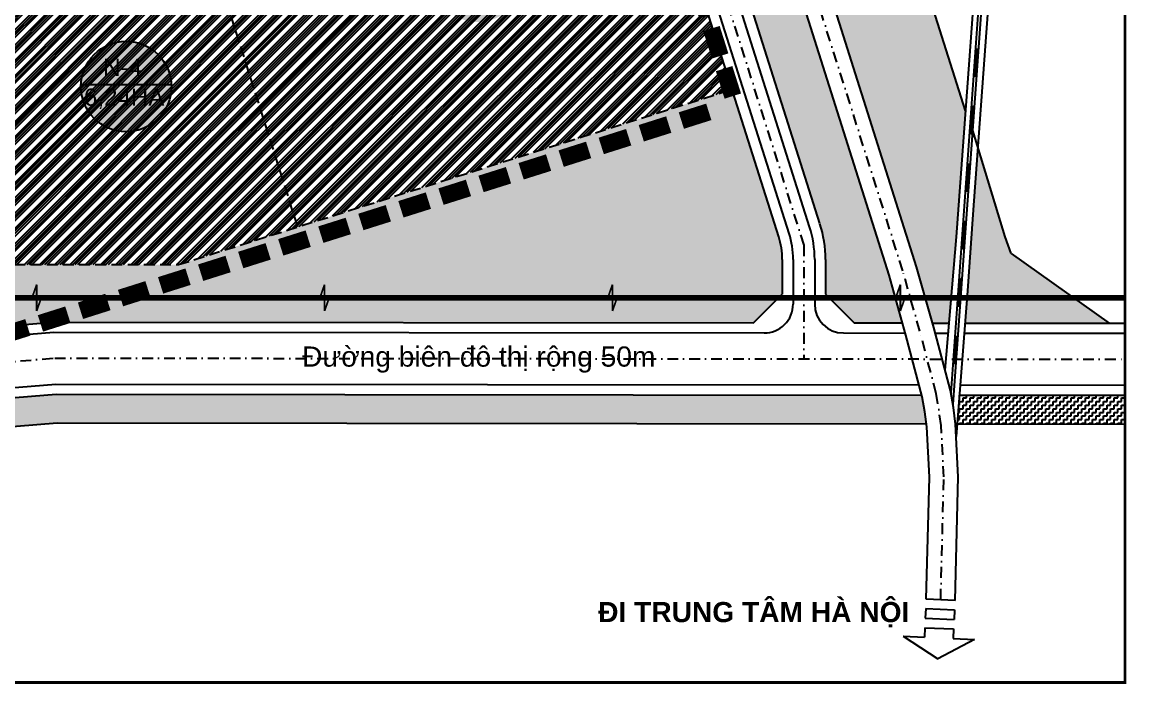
# Model space of a CAD drawing. Extents: x 30 to 1546, y -427 to 1340.
# Drawn here: x 1161.9 to 1546, y 9.5 to 239.2 of the extents above; entities that cross this region are included whole.
import ezdxf

# ---------------------------------------------------------------- set-up
doc = ezdxf.new("R2010")
doc.units = 0
doc.header["$LTSCALE"] = 15
doc.header["$MEASUREMENT"] = 0
doc.linetypes.add('DASHDOT2', pattern=[0.5, 0.25, -0.125, 0, -0.125])
doc.linetypes.add('HIDDEN', pattern=[0.375, 0.25, -0.125])
doc.layers.get('0').update_dxf_attribs({"linetype": 'CONTINUOUS'})
for name, color, linetype in [('-DIEN110', 1, 'CONTINUOUS'), ('CHIALO', 7, 'HIDDEN'), ('DIEBTICH', 7, 'CONTINUOUS'), ('DUONGSAT', 7, 'CONTINUOUS'), ('GT', 7, 'CONTINUOUS'), ('H-CAYXANH-CACHLY', 72, 'CONTINUOUS'), ('H-CONGNGHIEP', 5, 'CONTINUOUS'), ('H-HTKT', 254, 'CONTINUOUS'), ('RANHGIOI', 1, 'CONTINUOUS'), ('TD1', 1, 'DASHDOT2')]:
    doc.layers.add(name, color=color, linetype=linetype)
doc.styles.add('GHICHU', font='', dxfattribs={"width": 0.9})
doc.styles.add('TILE', font='', dxfattribs={"width": 0.8})
doc.styles.add('VNARIALHBOLD', font='')
doc.styles.get('GHICHU').set_extended_font_data('.VnArial')
doc.styles.get('TILE').set_extended_font_data('.VnArialH')
doc.styles.get('VNARIALHBOLD').set_extended_font_data('.VnArialH', bold=True)
pattern_1 = [(0, (0, 0), (1.25, 1.25), [1.25, -1.25]), (90, (1.25, 0), (-1.25, 1.25), [1.25, -1.25])]

# ---------------------------------------------------------------- blocks, each defined once
blk = doc.blocks.new('RG')
at = {"layer": 'RANHGIOI', "const_width": 6}
blk.add_lwpolyline([(-5, 0), (5, 0)], dxfattribs=at)
blk = doc.blocks.new('DT')
at = {"const_width": 2}
blk.add_lwpolyline([(0, 0), (20, 0)], dxfattribs=at)
blk = doc.blocks.new('110')
at = {"layer": '-DIEN110'}
h = blk.add_hatch(color=255, dxfattribs=at)
h.dxf.hatch_style = 1
h.paths.add_polyline_path([(0, 4.58), (-1.61, 0), (0, 0)])
h.paths.add_polyline_path([(0, -4.58), (1.61, 0), (0, 0)])
at = {"layer": '-DIEN110', "const_width": 0.6}
for points in [[(0, 4.58), (-1.61, 0)], [(0, 4.58), (0, -4.58)], [(0, -4.58), (1.61, 0)]]:
    blk.add_lwpolyline(points, dxfattribs=at)

msp = doc.modelspace()

# ---------------------------------------------------------------- hatches: boundary and pattern name
at = {"layer": 'DIEBTICH'}
h = msp.add_hatch(color=255, dxfattribs=at)
edge = h.paths.add_edge_path()
edge.add_arc((767.03, 274.29), 15.7, 0, 360)
edge = h.paths.add_edge_path()
edge.add_arc((776.48, 170.1), 15.7, 0, 360)
edge = h.paths.add_edge_path()
edge.add_arc((770.47, 574.19), 15.7, 0, 360)
edge = h.paths.add_edge_path()
edge.add_arc((719.56, 294.48), 15.7, 0, 360)
edge = h.paths.add_edge_path()
edge.add_arc((501.92, 272.5), 15.7, 0, 360)
edge = h.paths.add_edge_path()
edge.add_arc((454.29, 287.71), 15.7, 0, 360)
edge = h.paths.add_edge_path()
edge.add_arc((644.8, 226.86), 15.7, 0, 360)
edge = h.paths.add_edge_path()
edge.add_arc((597.17, 242.07), 15.7, 0, 360)
edge = h.paths.add_edge_path()
edge.add_arc((549.54, 257.29), 15.7, 0, 360)
edge = h.paths.add_edge_path()
edge.add_arc((692.43, 211.65), 15.7, 0, 360)
edge = h.paths.add_edge_path()
edge.add_arc((740.06, 196.44), 15.7, 0, 360)
edge = h.paths.add_edge_path()
edge.add_arc((295.56, 682.15), 15.7, 0, 360)
edge = h.paths.add_edge_path()
edge.add_arc((285.77, 419.66), 15.7, 0, 360)
edge = h.paths.add_edge_path()
edge.add_arc((229.22, 536.29), 15.7, 0, 360)
edge = h.paths.add_edge_path()
edge.add_arc((177.77, 416.13), 15.7, 0, 360)
edge = h.paths.add_edge_path()
edge.add_arc((264.38, 350.48), 15.7, 0, 360)
edge = h.paths.add_edge_path()
edge.add_arc((263.71, 608.78), 15.7, 0, 360)
edge = h.paths.add_edge_path()
edge.add_arc((537.19, 703.75), 15.7, 0, 360)
edge = h.paths.add_edge_path()
edge.add_arc((526.91, 349.56), 15.7, 0, 360)
edge = h.paths.add_edge_path()
edge.add_arc((433.57, 554.22), 15.7, 0, 360)
edge = h.paths.add_edge_path()
edge.add_arc((482.07, 540.38), 15.7, 0, 360)
edge = h.paths.add_edge_path()
edge.add_arc((407.1, 471.35), 15.7, 0, 360)
edge = h.paths.add_edge_path()
edge.add_arc((406.66, 302.92), 15.7, 0, 360)
edge = h.paths.add_edge_path()
edge.add_arc((333.7, 405.21), 15.7, 0, 360)
edge = h.paths.add_edge_path()
edge.add_arc((359.03, 318.14), 15.7, 0, 360)
edge = h.paths.add_edge_path()
edge.add_arc((311.4, 333.35), 15.7, 0, 360)
edge = h.paths.add_edge_path()
edge.add_arc((380.87, 390.45), 15.7, 0, 360)
edge = h.paths.add_edge_path()
edge.add_arc((360.91, 487.5), 15.7, 0, 360)
edge = h.paths.add_edge_path()
edge.add_arc((312.42, 503.08), 15.7, 0, 360)
edge = h.paths.add_edge_path()
edge.add_arc((478.04, 360.35), 15.7, 0, 360)
edge = h.paths.add_edge_path()
edge.add_arc((428.6, 374.55), 15.7, 0, 360)
edge = h.paths.add_edge_path()
edge.add_arc((455.6, 457.5), 15.7, 0, 360)
edge = h.paths.add_edge_path()
edge.add_arc((360.25, 658.66), 15.7, 0, 360)
edge = h.paths.add_edge_path()
edge.add_arc((338.88, 585.96), 15.7, 0, 360)
edge = h.paths.add_edge_path()
edge.add_arc((387.38, 570.38), 15.7, 0, 360)
edge = h.paths.add_edge_path()
edge.add_arc((363.67, 747.56), 15.7, 0, 360)
edge = h.paths.add_edge_path()
edge.add_arc((433.52, 637.1), 15.7, 0, 360)
edge = h.paths.add_edge_path()
edge.add_arc((712.58, 552.66), 15.7, 0, 360)
edge = h.paths.add_edge_path()
edge.add_arc((661.17, 538.31), 15.7, 0, 360)
edge = h.paths.add_edge_path()
edge.add_arc((575.79, 338.2), 15.7, 0, 360)
edge = h.paths.add_edge_path()
edge.add_arc((624.09, 325.71), 15.7, 0, 360)
edge = h.paths.add_edge_path()
edge.add_arc((567.9, 504.26), 15.7, 0, 360)
edge = h.paths.add_edge_path()
edge.add_arc((672.96, 308.11), 15.7, 0, 360)
edge = h.paths.add_edge_path()
edge.add_arc((616.57, 602.52), 15.7, 0, 360)
edge = h.paths.add_edge_path()
edge.add_arc((633.82, 709.09), 15.7, 0, 360)
edge = h.paths.add_edge_path()
edge.add_arc((687.63, 626.7), 15.7, 0, 360)
edge = h.paths.add_edge_path()
edge.add_arc((755.81, 643.36), 15.7, 0, 360)
edge = h.paths.add_edge_path()
edge.add_arc((747.47, 731.26), 15.7, 0, 360)
edge = h.paths.add_edge_path()
edge.add_arc((892.54, 298.9), 15.7, 0, 360)
edge = h.paths.add_edge_path()
edge.add_arc((1022.57, 294.6), 15.7, 0, 360)
edge = h.paths.add_edge_path()
edge.add_arc((849.96, 162.01), 15.7, 0, 360)
edge = h.paths.add_edge_path()
edge.add_arc((925.94, 261.67), 15.7, 0, 360)
edge = h.paths.add_edge_path()
edge.add_arc((1080.72, 191.33), 15.7, 0, 360)
edge = h.paths.add_edge_path()
edge.add_arc((1198.06, 216.89), 15.7, 0, 360)
edge = h.paths.add_edge_path()
edge.add_arc((1320.2, 254.98), 15.7, 0, 360)
edge = h.paths.add_edge_path()
edge.add_arc((1242.32, 481.78), 15.7, 0, 360)
edge = h.paths.add_edge_path()
edge.add_arc((833.29, 813.48), 15.7, 0, 360)
edge = h.paths.add_edge_path()
edge.add_arc((1015.38, 647.25), 15.7, 0, 360)
edge = h.paths.add_edge_path()
edge.add_arc((1022.52, 459.43), 15.7, 0, 360)
edge = h.paths.add_edge_path()
edge.add_arc((994.11, 551.15), 15.7, 0, 360)
edge = h.paths.add_edge_path()
edge.add_arc((943.9, 539.25), 15.7, 0, 360)
edge = h.paths.add_edge_path()
edge.add_arc((899.65, 521.39), 15.7, 0, 360)
edge = h.paths.add_edge_path()
edge.add_arc((856.96, 334.06), 15.7, 0, 360)
edge = h.paths.add_edge_path()
edge.add_arc((825.61, 509.48), 15.7, 0, 360)
edge = h.paths.add_edge_path()
edge.add_arc((977.94, 356.76), 15.7, 0, 360)
edge = h.paths.add_edge_path()
edge.add_arc((915.27, 430), 15.7, 0, 360)
edge = h.paths.add_edge_path()
edge.add_arc((973.68, 447.04), 15.7, 0, 360)
edge = h.paths.add_edge_path()
edge.add_arc((897.42, 688.6), 15.7, 0, 360)
edge = h.paths.add_edge_path()
edge.add_arc((808.86, 658.44), 15.7, 0, 360)
edge = h.paths.add_edge_path()
edge.add_arc((849.75, 673.52), 15.7, 0, 360)
edge = h.paths.add_edge_path()
edge.add_arc((824.69, 586.93), 15.7, 0, 360)
edge = h.paths.add_edge_path()
edge.add_arc((872.37, 602.01), 15.7, 0, 360)
edge = h.paths.add_edge_path()
edge.add_arc((967.71, 632.17), 15.7, 0, 360)
edge = h.paths.add_edge_path()
edge.add_arc((920.04, 617.09), 15.7, 0, 360)
edge = h.paths.add_edge_path()
edge.add_arc((945.09, 703.68), 15.7, 0, 360)
edge = h.paths.add_edge_path()
edge.add_arc((992.76, 718.76), 15.7, 0, 360)
edge = h.paths.add_edge_path()
edge.add_arc((1142.97, 411.35), 15.7, 0, 360)
edge = h.paths.add_edge_path()
edge.add_arc((1070.24, 309.68), 15.7, 0, 360)
edge = h.paths.add_edge_path()
edge.add_arc((1047.63, 381.19), 15.7, 0, 360)
edge = h.paths.add_edge_path()
edge.add_arc((1117.92, 324.76), 15.7, 0, 360)
edge = h.paths.add_edge_path()
edge.add_arc((1095.3, 396.27), 15.7, 0, 360)
edge = h.paths.add_edge_path()
edge.add_arc((1070.58, 472.6), 15.7, 0, 360)
edge = h.paths.add_edge_path()
edge.add_arc((1118.65, 485), 15.7, 0, 360)
edge = h.paths.add_edge_path()
edge.add_arc((1165.59, 339.84), 15.7, 0, 360)
edge = h.paths.add_edge_path()
edge.add_arc((1149.35, 775.13), 15.7, 0, 360)
edge = h.paths.add_edge_path()
edge.add_arc((1064.46, 662.33), 15.7, 0, 360)
edge = h.paths.add_edge_path()
edge.add_arc((1040.32, 564.17), 15.7, 0, 360)
edge = h.paths.add_edge_path()
edge.add_arc((1091.97, 576.66), 15.7, 0, 360)
edge = h.paths.add_edge_path()
edge.add_arc((1041.84, 733.84), 15.7, 0, 360)
edge = h.paths.add_edge_path()
edge.add_arc((1205.62, 604.03), 15.7, 0, 360)
edge = h.paths.add_edge_path()
edge.add_arc((1176.29, 696.76), 15.7, 0, 360)
edge = h.paths.add_edge_path()
edge.add_arc((943.22, 866.64), 15.7, 0, 360)
edge = h.paths.add_edge_path()
edge.add_arc((1123.01, 858.28), 15.7, 0, 360)
edge = h.paths.add_edge_path()
edge.add_arc((1096.67, 949.21), 15.7, 0, 360)
edge = h.paths.add_edge_path()
edge.add_arc((1276.02, 378.77), 15.7, 0, 360)
at = {"layer": 'H-CAYXANH-CACHLY'}
h = msp.add_hatch(dxfattribs=at)
h.set_pattern_fill('ZIGZAG,_O', color=256, scale=10)
h.set_pattern_definition(pattern_1)
h.paths.add_polyline_path([(1539.54, 134.71), (1505.46, 158.89), (1503.4, 164.73), (1493.9, 195.82), (1492.19, 172.45), (1490.33, 145.91), (1489.45, 134.77)])
h.paths.add_polyline_path([(1489.57, 208.44), (1448.65, 337.8, -0.054359), (1441.51, 337.35), (1414.32, 338.59), (1472.62, 154.29), (1478.11, 134.78), (1483.82, 134.77), (1486.31, 164.65)])
h.paths.add_polyline_path([(1403.67, 339.08), (1390.91, 339.66), (1386.82, 334.34), (1439.04, 169.27, -0.076741), (1440.96, 156.82), (1440.96, 144.82), (1450.96, 134.81), (1467.72, 134.79), (1463.03, 151.42)])
h = msp.add_hatch(dxfattribs=at)
h.set_pattern_fill('ZIGZAG,_O', color=256, scale=10)
h.set_pattern_definition(pattern_1)
h.paths.add_polyline_path([(1408.56, 215.89), (1216.22, 155.05), (1041.09, 155.23), (1047.58, 134.71), (1060.57, 125.98), (1172.74, 135.09), (1415.96, 134.84), (1425.96, 144.83), (1425.96, 156.82, 0.076741), (1424.73, 164.74)])
h = msp.add_hatch(dxfattribs=at)
h.set_pattern_fill('ZIGZAG,_O', color=256, scale=10)
h.set_pattern_definition(pattern_1)
h.paths.add_polyline_path([(1474.57, 109.17), (1474.41, 109.78), (1174.14, 110.09), (1174.14, 100.09), (1476.04, 99.78), (1475.52, 103.98)])
h.paths.add_polyline_path([(1174.14, 100.09), (1174.14, 110.09), (1173.74, 110.09), (1022.35, 97.8), (1031.28, 88.49)])
h = msp.add_hatch(dxfattribs=at)
h.set_pattern_fill('ZIGZAG,_O', color=256, scale=10)
h.set_pattern_definition(pattern_1)
h.paths.add_polyline_path([(1545, 109.71), (1487.48, 109.77), (1486.69, 99.77), (1545, 99.71)])
at = {"layer": 'H-CONGNGHIEP'}
h = msp.add_hatch(dxfattribs=at)
h.set_pattern_fill('ANSI34', color=256, scale=5, style=0)
h.paths.add_polyline_path([(1408.56, 215.89), (1371.18, 334.05), (1362.55, 339.8, 0.04142), (1346.67, 336.74), (1217.29, 295.81), (1257.67, 168.16)])
h.paths.add_polyline_path([(1217.29, 295.81), (1105.98, 260.6), (1139.35, 155.13), (1216.22, 155.05), (1257.67, 168.16)])
h.paths.add_polyline_path([(1105.98, 260.6), (1026.23, 235.38), (1019.71, 222.83), (1041.09, 155.23), (1139.35, 155.13)])

# ---------------------------------------------------------------- linework, layer by layer
at = {"layer": '-DIEN110', "const_width": 2}
msp.add_lwpolyline([(966.97, 143.55), (1545, 143.55)], dxfattribs=at)
at = {"const_width": 1}
msp.add_lwpolyline([(30, 10), (1545, 10), (1545, 1340), (30, 1340)], close=True, dxfattribs=at)
at = {"layer": 'CHIALO'}
msp.add_line((1216.22, 155.05), (1408.56, 215.89), dxfattribs=at)
for points in [[(1257.67, 168.16), (1217.29, 295.81)], [(1041.09, 155.23), (1216.22, 155.05)]]:
    msp.add_lwpolyline(points, dxfattribs=at)
at = {"layer": 'DIEBTICH', "linetype": 'Continuous'}
msp.add_line((1182.38, 217.61), (1213.74, 217.61), dxfattribs=at)
at = {"layer": 'DIEBTICH'}
msp.add_circle((1198.06, 216.89), 15.7, dxfattribs=at)
at = {"layer": 'DUONGSAT'}
for p, q in [((1516.59, 559.61), (1484.49, 110.52)), ((1517.58, 559.54), (1485.21, 106.59)), ((1494.78, 279.42), (1490.88, 225.99)), ((1498.4, 257.54), (1492.19, 172.45)), ((1490.88, 225.99), (1486.31, 164.65)), ((1492.19, 172.45), (1490.33, 145.91)), ((1486.31, 164.65), (1482.46, 118.46)), ((1490.33, 145.91), (1486.35, 95.41))]:
    msp.add_line(p, q, dxfattribs=at)
at = {"layer": 'GT'}
for p, q in [((1428.31, 165.87), (1374.72, 335.29)), ((1435.46, 168.13), (1382.93, 334.2)), ((1439.04, 169.27), (1386.82, 334.34)), ((1424.73, 164.74), (1371.18, 334.05)), ((1505.46, 158.89), (1539.54, 134.71)), ((1425.96, 156.82), (1425.96, 144.83)), ((1429.71, 156.82), (1429.71, 141.33)), ((1437.21, 156.82), (1437.21, 141.31)), ((1440.96, 156.82), (1440.96, 144.82)), ((1415.96, 134.84), (1425.96, 144.83)), ((1440.96, 144.82), (1450.96, 134.81)), ((1060.57, 125.98), (1172.74, 135.09)), ((1058.4, 122.3), (1172.88, 131.59)), ((1485.98, 38.5), (1475.98, 38.96)), ((1475.79, 35.66), (1475.63, 32.34)), ((1475.79, 35.66), (1485.76, 35.21)), ((1485.76, 35.21), (1485.61, 31.88)), ((1475.63, 32.34), (1485.61, 31.88)), ((1475.48, 29.01), (1475.33, 25.69)), ((1475.48, 29.01), (1485.46, 28.56)), ((1485.46, 28.56), (1485.31, 25.23)), ((1467.93, 26.02), (1475.33, 25.69)), ((1467.93, 26.02), (1479.99, 18.17)), ((1492.7, 24.89), (1479.99, 18.17)), ((1485.31, 25.23), (1492.7, 24.89))]:
    msp.add_line(p, q, dxfattribs=at)
for points in [[(1475.98, 38.96), (1477.06, 81.3), (1476.17, 98.79), (1475.52, 103.98), (1474.57, 109.17), (1468.9, 130.6), (1463.03, 151.42), (1230.15, 887.64)], [(1485.98, 38.5), (1487.06, 81.43), (1486.13, 99.66), (1485.41, 105.5), (1484.33, 111.35), (1478.55, 133.24), (1472.62, 154.29), (1380.86, 444.36)], [(1489.57, 208.44), (1448.65, 337.8)], [(1505.46, 158.89), (1503.4, 164.73), (1491.32, 204.26)], [(1172.74, 135.09), (1415.96, 134.84)], [(1439.6, 134.82), (1439.6, 134.82)], [(1450.96, 134.81), (1467.72, 134.79)], [(1478.11, 134.78), (1483.82, 134.77)], [(1489.45, 134.77), (1545, 134.71)], [(1172.88, 131.59), (1419.7, 131.33)], [(1447.2, 131.31), (1468.7, 131.29)], [(1479.06, 131.28), (1483.52, 131.27)], [(1489.18, 131.27), (1545, 131.21)], [(931.97, 93.97), (1173.6, 113.59), (1473.48, 113.28)], [(1487.76, 113.27), (1545, 113.21)], [(932.82, 90.53), (1173.74, 110.09), (1474.41, 109.78)], [(1487.48, 109.77), (1545, 109.71)]]:
    msp.add_lwpolyline(points, dxfattribs=at)
for centre, radius, start, end in [((1399.71, 156.82), 41.25, 0, 17.5533), ((1399.71, 156.82), 30, 0, 17.5533), ((1399.71, 156.82), 37.5, 0, 17.5533), ((1399.71, 156.82), 26.25, 0, 17.5533), ((1419.71, 141.33), 10, 269.9704, 0), ((1447.21, 141.31), 10, 180, 269.9409)]:
    msp.add_arc(centre, radius, start, end, dxfattribs=at)
at = {"layer": 'H-CAYXANH-CACHLY'}
msp.add_line((1545, 109.71), (1545, 99.71), dxfattribs=at)
at = {"layer": 'H-CAYXANH-CACHLY', "linetype": 'Continuous'}
for points in [[(1031.28, 88.49), (1174.14, 100.09), (1476.04, 99.78)], [(1486.69, 99.77), (1545, 99.71)]]:
    msp.add_lwpolyline(points, dxfattribs=at)
at = {"layer": 'TD1'}
for p, q in [((1433.53, 161.79), (1173.29, 984.5)), ((1433.46, 161.75), (1433.46, 122.32))]:
    msp.add_line(p, q, dxfattribs=at)
for points in [[(1480.98, 38.73), (1482.06, 81.37), (1481.15, 99.22), (1479.45, 110.26), (1473.72, 131.92), (1467.83, 152.86), (1467.83, 152.86), (1467.83, 152.86), (1467.83, 152.86), (1092.31, 1340)], [(873.5, 98.25), (1173.24, 122.59), (1473.49, 122.28)], [(873.5, 98.25), (1173.24, 122.59), (1545, 122.21)]]:
    msp.add_lwpolyline(points, dxfattribs=at)

# ---------------------------------------------------------------- block references
at = {"layer": 'DUONGSAT', "xscale": 0.5, "yscale": 0.5, "zscale": 0.5, "rotation": 265.911640176862}
for p in [(1493.54, 230.14), (1492.11, 210.19), (1490.69, 190.25), (1489.26, 170.3), (1487.83, 150.35), (1486.41, 130.4)]:
    msp.add_blockref('DT', p, dxfattribs=at)
at = {"layer": 'H-HTKT'}
for p in [(1166.97, 143.55), (1266.97, 143.55), (1366.97, 143.55), (1466.97, 143.55)]:
    msp.add_blockref('110', p, dxfattribs=at)
at = {"layer": 'RANHGIOI'}
for p, rotation in [((1398.46, 246.15), 107.553280309521), ((1402.86, 232.24), 107.553280309521), ((1407.26, 218.32), 107.553280309521), ((1395.66, 206.57), 17.55328030952091), ((1381.75, 202.16), 17.55328030952091), ((1367.83, 197.76), 17.55328030952091), ((1353.92, 193.36), 17.55328030952091), ((1340.01, 188.96), 17.55328030952091), ((1326.09, 184.56), 17.55328030952091), ((1312.18, 180.16), 17.55328030952091), ((1298.26, 175.76), 17.55328030952091), ((1284.35, 171.36), 17.55328030952091), ((1270.44, 166.96), 17.55328030952091), ((1256.52, 162.55), 17.55328030952091), ((1242.61, 158.15), 17.55328030952091), ((1228.7, 153.75), 17.55328030952091), ((1214.78, 149.35), 17.55328030952091), ((1200.87, 144.95), 17.55328030952091), ((1186.95, 140.55), 17.55328030952091), ((1173.04, 136.15), 17.55328030952091), ((1159.13, 131.75), 17.55328030952091)]:
    msp.add_blockref('RG', p, dxfattribs=dict(at, rotation=rotation))

# ---------------------------------------------------------------- texts
for s, style, p in [('§\xadêng biªn ®« thÞ réng 50m', 'GHICHU', (1259.14, 119.63)), ('§i trung t©m hµ néi', 'VNARIALHBOLD', (1362, 30.93))]:
    msp.add_text(s, height=7, dxfattribs=dict(style=style)).set_placement(p)
at = {"layer": 'DIEBTICH', "style": 'TILE'}
for s, p in [('N-4', (1190.05, 220.58)), ('6,24HA', (1183.38, 210.18))]:
    msp.add_text(s, height=6, dxfattribs=at).set_placement(p)

doc.saveas('drawing.dxf')
